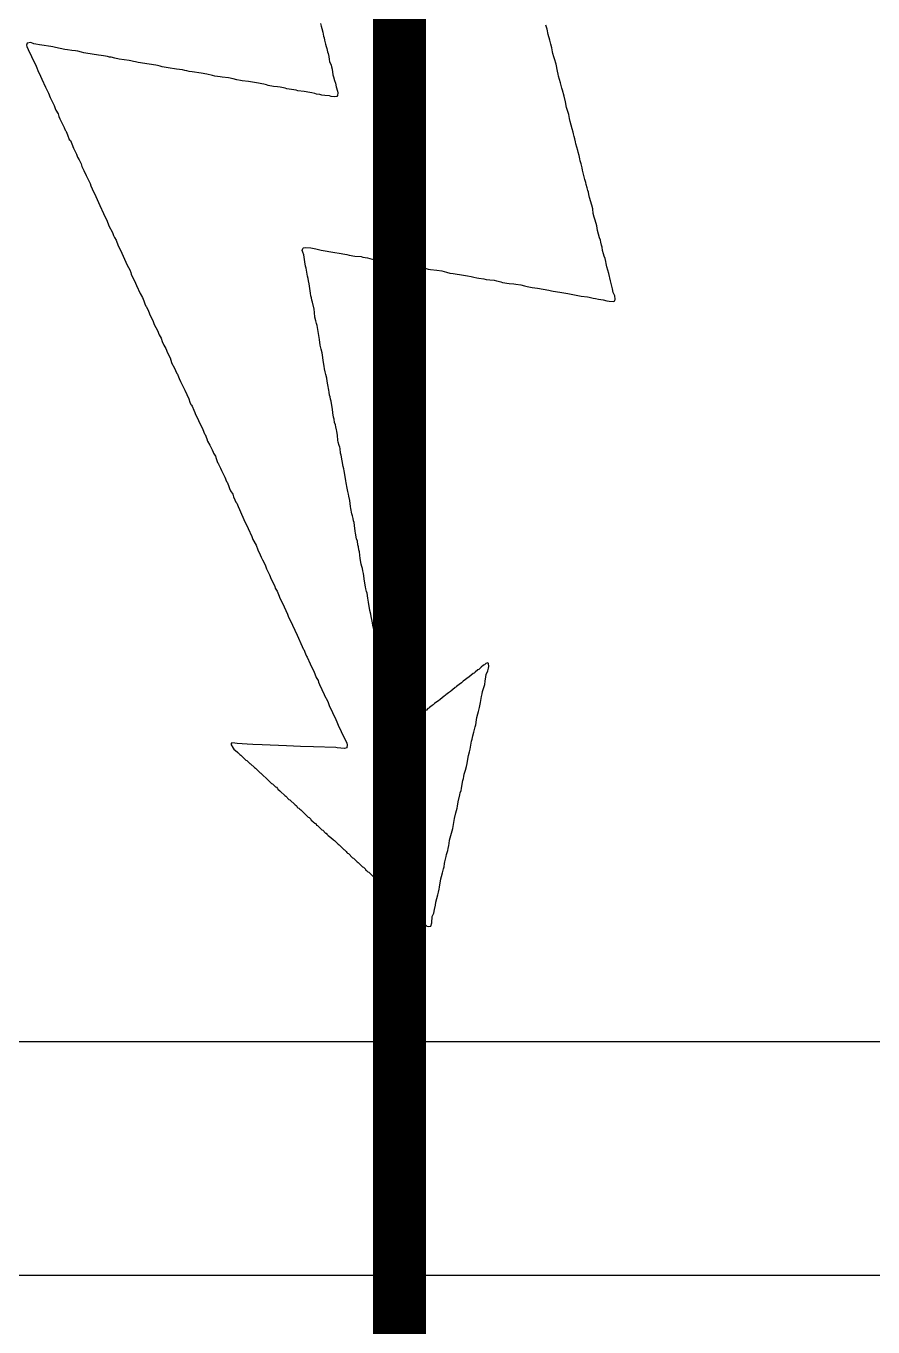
# Model space of a CAD drawing. Header units: inches. Extents: x -0.8 to 10.9, y -0.2 to 6.3.
# Drawn here: x 0.2925 to 0.3727, y 1.257 to 1.3802 of the extents above; entities that cross this region are included whole.
import ezdxf

# ---------------------------------------------------------------- set-up
doc = ezdxf.new("R2010")
doc.units = ezdxf.units.IN
doc.header["$MEASUREMENT"] = 0
doc.layers.add('Bottom Overlay', color=54, linetype='Continuous')
doc.layers.add('Top Overlay', color=2, linetype='Continuous')

# ---------------------------------------------------------------- blocks, each defined once
blk = doc.blocks.new('XSD366_094_6')
at = {"layer": 'Top Overlay'}
blk.add_lwpolyline([(0.82677, -0.49213, 0.005, 0.005, 0), (0.33465, -0.49213, 0.005, 0.005, 0)], format="xyseb", dxfattribs=at)

msp = doc.modelspace()

# ---------------------------------------------------------------- linework, layer by layer
at = {"layer": 'Bottom Overlay'}
for p, q in [((0.32037, 1.38046), (0.32044, 1.38021)), ((0.32044, 1.38021), (0.32052, 1.37999)), ((0.34184, 1.37993), (0.34173, 1.3803)), ((0.32052, 1.37999), (0.32061, 1.37964)), ((0.32061, 1.37964), (0.32068, 1.37926)), ((0.32068, 1.37926), (0.32072, 1.37909)), ((0.32072, 1.37909), (0.32077, 1.37886)), ((0.32077, 1.37886), (0.32086, 1.37851)), ((0.34195, 1.37942), (0.34184, 1.37993)), ((0.34208, 1.37889), (0.34195, 1.37942)), ((0.34219, 1.37851), (0.34208, 1.37889)), ((0.29261, 1.3786), (0.29254, 1.3784)), ((0.29254, 1.3784), (0.29259, 1.37827)), ((0.29259, 1.37827), (0.2927, 1.37798)), ((0.29296, 1.37864), (0.29261, 1.3786)), ((0.2927, 1.37798), (0.29303, 1.37734)), ((0.29325, 1.37853), (0.29296, 1.37864)), ((0.29343, 1.37849), (0.29325, 1.37853)), ((0.29378, 1.37844), (0.29343, 1.37849)), ((0.29401, 1.3784), (0.29378, 1.37844)), ((0.29487, 1.37829), (0.29401, 1.3784)), ((0.29505, 1.37824), (0.29487, 1.37829)), ((0.29529, 1.37818), (0.29505, 1.37824)), ((0.29617, 1.378), (0.29529, 1.37818)), ((0.29644, 1.37796), (0.29617, 1.378)), ((0.29684, 1.37791), (0.29644, 1.37796)), ((0.29719, 1.37787), (0.29684, 1.37791)), ((0.29741, 1.37782), (0.29719, 1.37787)), ((0.29777, 1.37774), (0.29741, 1.37782)), ((0.29799, 1.37769), (0.29777, 1.37774)), ((0.29817, 1.37765), (0.29799, 1.37769)), ((0.29936, 1.37747), (0.29817, 1.37765)), ((0.32086, 1.37851), (0.32092, 1.37827)), ((0.32092, 1.37827), (0.32097, 1.37809)), ((0.32097, 1.37809), (0.32105, 1.37778)), ((0.32105, 1.37778), (0.3211, 1.3776)), ((0.3211, 1.3776), (0.32117, 1.37732)), ((0.34228, 1.37816), (0.34219, 1.37851)), ((0.34235, 1.37778), (0.34228, 1.37816)), ((0.34239, 1.3776), (0.34235, 1.37778)), ((0.34248, 1.37729), (0.34239, 1.3776)), ((0.29303, 1.37734), (0.29308, 1.37716)), ((0.29308, 1.37716), (0.29339, 1.37658)), ((0.29339, 1.37658), (0.29352, 1.37627)), ((0.29963, 1.37743), (0.29936, 1.37747)), ((0.29985, 1.37738), (0.29963, 1.37743)), ((0.30023, 1.37732), (0.29985, 1.37738)), ((0.3004, 1.37727), (0.30023, 1.37732)), ((0.30045, 1.37727), (0.3004, 1.37727)), ((0.30056, 1.37725), (0.30045, 1.37727)), ((0.30091, 1.37716), (0.30056, 1.37725)), ((0.30133, 1.37709), (0.30091, 1.37716)), ((0.30226, 1.37696), (0.30133, 1.37709)), ((0.30244, 1.37692), (0.30226, 1.37696)), ((0.30268, 1.37685), (0.30244, 1.37692)), ((0.30286, 1.37681), (0.30268, 1.37685)), ((0.30313, 1.37676), (0.30286, 1.37681)), ((0.30417, 1.37661), (0.30313, 1.37676)), ((0.30479, 1.37652), (0.30417, 1.37661)), ((0.30496, 1.37647), (0.30479, 1.37652)), ((0.30521, 1.37641), (0.30496, 1.37647)), ((0.30538, 1.37636), (0.30521, 1.37641)), ((0.30596, 1.37627), (0.30538, 1.37636)), ((0.32117, 1.37732), (0.32121, 1.37705)), ((0.32121, 1.37705), (0.32125, 1.37687)), ((0.32125, 1.37687), (0.32139, 1.37652)), ((0.32139, 1.37652), (0.32143, 1.37634)), ((0.34253, 1.37712), (0.34248, 1.37729)), ((0.34268, 1.37661), (0.34253, 1.37712)), ((0.34281, 1.37594), (0.34268, 1.37661)), ((0.29352, 1.37627), (0.29363, 1.37599)), ((0.29363, 1.37599), (0.29387, 1.37548)), ((0.29387, 1.37548), (0.29401, 1.37517)), ((0.29401, 1.37517), (0.29436, 1.37442)), ((0.30676, 1.37614), (0.30596, 1.37627)), ((0.30731, 1.37608), (0.30676, 1.37614)), ((0.30755, 1.37601), (0.30731, 1.37608)), ((0.30773, 1.37596), (0.30755, 1.37601)), ((0.30795, 1.37592), (0.30773, 1.37596)), ((0.30822, 1.37588), (0.30795, 1.37592)), ((0.3091, 1.37574), (0.30822, 1.37588)), ((0.30963, 1.37565), (0.3091, 1.37574)), ((0.31016, 1.37552), (0.30963, 1.37565)), ((0.31039, 1.37548), (0.31016, 1.37552)), ((0.31089, 1.37541), (0.31039, 1.37548)), ((0.31107, 1.37537), (0.31089, 1.37541)), ((0.31167, 1.3753), (0.31107, 1.37537)), ((0.31211, 1.37521), (0.31167, 1.3753)), ((0.31247, 1.37512), (0.31211, 1.37521)), ((0.32143, 1.37634), (0.32148, 1.37612)), ((0.32148, 1.37612), (0.32156, 1.37559)), ((0.32156, 1.37559), (0.32161, 1.37541)), ((0.32161, 1.37541), (0.32172, 1.37504)), ((0.34288, 1.37565), (0.34281, 1.37594)), ((0.34292, 1.37548), (0.34288, 1.37565)), ((0.34312, 1.37484), (0.34292, 1.37548)), ((0.29436, 1.37442), (0.29463, 1.37384)), ((0.3128, 1.37506), (0.31247, 1.37512)), ((0.31298, 1.37501), (0.3128, 1.37506)), ((0.31357, 1.37495), (0.31298, 1.37501)), ((0.31452, 1.37479), (0.31357, 1.37495)), ((0.31483, 1.37475), (0.31452, 1.37479)), ((0.31501, 1.3747), (0.31483, 1.37475)), ((0.31526, 1.37464), (0.31501, 1.3747)), ((0.31543, 1.37459), (0.31526, 1.37464)), ((0.31592, 1.3745), (0.31543, 1.37459)), ((0.31632, 1.37446), (0.31592, 1.3745)), ((0.31658, 1.37442), (0.31632, 1.37446)), ((0.31703, 1.37433), (0.31658, 1.37442)), ((0.3172, 1.37428), (0.31703, 1.37433)), ((0.31765, 1.37419), (0.3172, 1.37428)), ((0.31807, 1.37413), (0.31765, 1.37419)), ((0.31824, 1.37408), (0.31807, 1.37413)), ((0.31884, 1.37402), (0.31824, 1.37408)), ((0.31937, 1.37393), (0.31884, 1.37402)), ((0.31955, 1.37388), (0.31937, 1.37393)), ((0.32172, 1.37504), (0.32179, 1.37479)), ((0.32179, 1.37479), (0.32187, 1.37444)), ((0.32187, 1.37444), (0.32198, 1.37406)), ((0.32198, 1.37406), (0.32203, 1.37388)), ((0.34323, 1.37433), (0.34312, 1.37484)), ((0.34328, 1.37415), (0.34323, 1.37433)), ((0.34346, 1.37357), (0.34328, 1.37415)), ((0.29463, 1.37384), (0.2948, 1.37344)), ((0.2948, 1.37344), (0.29516, 1.37269)), ((0.29516, 1.37269), (0.29527, 1.3724)), ((0.31984, 1.37382), (0.31955, 1.37388)), ((0.32001, 1.37377), (0.31984, 1.37382)), ((0.32032, 1.37373), (0.32001, 1.37377)), ((0.3205, 1.37368), (0.32032, 1.37373)), ((0.32081, 1.37364), (0.3205, 1.37368)), ((0.32125, 1.3736), (0.32081, 1.37364)), ((0.32139, 1.37355), (0.32125, 1.3736)), ((0.32174, 1.37351), (0.32139, 1.37355)), ((0.32192, 1.37355), (0.32174, 1.37351)), ((0.32198, 1.37362), (0.32192, 1.37355)), ((0.32203, 1.37388), (0.32198, 1.37362)), ((0.34359, 1.37304), (0.34346, 1.37357)), ((0.34368, 1.37251), (0.34359, 1.37304)), ((0.29527, 1.3724), (0.29533, 1.37225)), ((0.29533, 1.37225), (0.29555, 1.37189)), ((0.29555, 1.37189), (0.29562, 1.37165)), ((0.29562, 1.37165), (0.29571, 1.37143)), ((0.34377, 1.3722), (0.34368, 1.37251)), ((0.34388, 1.37183), (0.34377, 1.3722)), ((0.34397, 1.37147), (0.34388, 1.37183)), ((0.34403, 1.37118), (0.34397, 1.37147)), ((0.29571, 1.37143), (0.296, 1.37087)), ((0.296, 1.37087), (0.29611, 1.37059)), ((0.29611, 1.37059), (0.2962, 1.37036)), ((0.2962, 1.37036), (0.29626, 1.3703)), ((0.29626, 1.3703), (0.29631, 1.37021)), ((0.29631, 1.37021), (0.29644, 1.3699)), ((0.34421, 1.37048), (0.34403, 1.37118)), ((0.3443, 1.37017), (0.34421, 1.37048)), ((0.29644, 1.3699), (0.2966, 1.36948)), ((0.2966, 1.36948), (0.29671, 1.36937)), ((0.29671, 1.36937), (0.29684, 1.36906)), ((0.29684, 1.36906), (0.29699, 1.36864)), ((0.34434, 1.36999), (0.3443, 1.37017)), ((0.34441, 1.36974), (0.34434, 1.36999)), ((0.34445, 1.36952), (0.34441, 1.36974)), ((0.34452, 1.36924), (0.34445, 1.36952)), ((0.34456, 1.36906), (0.34452, 1.36924)), ((0.34474, 1.36844), (0.34456, 1.36906)), ((0.29699, 1.36864), (0.29728, 1.36808)), ((0.29728, 1.36808), (0.29739, 1.3678)), ((0.29739, 1.3678), (0.29755, 1.36755)), ((0.34478, 1.36826), (0.34474, 1.36844)), ((0.34487, 1.36795), (0.34478, 1.36826)), ((0.34492, 1.36764), (0.34487, 1.36795)), ((0.29755, 1.36755), (0.29772, 1.36715)), ((0.29772, 1.36715), (0.29779, 1.36691)), ((0.29779, 1.36691), (0.29799, 1.36654)), ((0.29799, 1.36654), (0.29821, 1.36605)), ((0.34496, 1.36746), (0.34492, 1.36764)), ((0.34505, 1.36715), (0.34496, 1.36746)), ((0.34516, 1.36678), (0.34505, 1.36715)), ((0.3452, 1.36656), (0.34516, 1.36678)), ((0.34532, 1.36605), (0.3452, 1.36656)), ((0.29821, 1.36605), (0.29857, 1.3653)), ((0.29857, 1.3653), (0.29865, 1.36507)), ((0.3454, 1.36569), (0.34532, 1.36605)), ((0.34549, 1.36538), (0.3454, 1.36569)), ((0.34554, 1.36521), (0.34549, 1.36538)), ((0.29865, 1.36507), (0.29876, 1.36479)), ((0.29876, 1.36479), (0.2991, 1.36406)), ((0.2991, 1.36406), (0.29949, 1.36321)), ((0.34563, 1.3649), (0.34554, 1.36521)), ((0.34569, 1.36465), (0.34563, 1.3649)), ((0.34574, 1.36448), (0.34569, 1.36465)), ((0.34578, 1.36426), (0.34574, 1.36448)), ((0.34585, 1.36397), (0.34578, 1.36426)), ((0.29949, 1.36321), (0.29985, 1.36246)), ((0.34607, 1.36326), (0.34585, 1.36397)), ((0.34616, 1.3629), (0.34607, 1.36326)), ((0.3462, 1.36246), (0.34616, 1.3629)), ((0.29985, 1.36246), (0.29996, 1.36217)), ((0.29996, 1.36217), (0.30016, 1.36184)), ((0.30016, 1.36184), (0.30036, 1.36129)), ((0.34629, 1.36211), (0.3462, 1.36246)), ((0.3464, 1.36182), (0.34629, 1.36211)), ((0.34653, 1.36129), (0.3464, 1.36182)), ((0.30036, 1.36129), (0.30069, 1.36065)), ((0.30069, 1.36065), (0.3008, 1.36036)), ((0.3008, 1.36036), (0.30087, 1.3602)), ((0.34662, 1.36085), (0.34653, 1.36129)), ((0.3468, 1.36014), (0.34662, 1.36085)), ((0.30087, 1.3602), (0.30104, 1.35994)), ((0.30104, 1.35994), (0.30124, 1.35939)), ((0.30124, 1.35939), (0.30149, 1.35892)), ((0.31866, 1.35896), (0.31871, 1.35914)), ((0.31871, 1.35914), (0.31877, 1.35921)), ((0.31877, 1.35921), (0.31895, 1.35925)), ((0.31895, 1.35925), (0.31948, 1.35921)), ((0.31948, 1.35921), (0.31962, 1.35916)), ((0.31962, 1.35916), (0.31993, 1.35912)), ((0.31993, 1.35912), (0.32021, 1.35905)), ((0.34689, 1.35992), (0.3468, 1.36014)), ((0.34693, 1.35974), (0.34689, 1.35992)), ((0.347, 1.35945), (0.34693, 1.35974)), ((0.34704, 1.35927), (0.347, 1.35945)), ((0.34709, 1.35896), (0.34704, 1.35927)), ((0.30149, 1.35892), (0.30158, 1.3587)), ((0.30158, 1.3587), (0.30169, 1.35841)), ((0.30169, 1.35841), (0.30197, 1.35786)), ((0.31871, 1.35879), (0.31866, 1.35896)), ((0.31882, 1.35854), (0.31871, 1.35879)), ((0.31886, 1.3581), (0.31882, 1.35854)), ((0.31891, 1.35788), (0.31886, 1.3581)), ((0.31897, 1.35746), (0.31891, 1.35788)), ((0.32021, 1.35905), (0.32046, 1.35899)), ((0.32046, 1.35899), (0.32063, 1.35894)), ((0.32063, 1.35894), (0.32156, 1.35881)), ((0.32156, 1.35881), (0.32174, 1.35877)), ((0.32174, 1.35877), (0.32216, 1.3587)), ((0.32216, 1.3587), (0.32269, 1.35861)), ((0.32269, 1.35861), (0.32287, 1.35857)), ((0.32287, 1.35857), (0.32309, 1.35852)), ((0.32309, 1.35852), (0.32362, 1.35843)), ((0.32362, 1.35843), (0.32422, 1.35837)), ((0.32422, 1.35837), (0.3244, 1.35832)), ((0.3244, 1.35832), (0.32482, 1.35826)), ((0.32482, 1.35826), (0.32504, 1.35821)), ((0.32504, 1.35821), (0.32557, 1.35808)), ((0.32557, 1.35808), (0.32584, 1.35804)), ((0.32584, 1.35804), (0.32699, 1.35786)), ((0.34717, 1.35865), (0.34709, 1.35896)), ((0.34724, 1.35841), (0.34717, 1.35865)), ((0.34733, 1.35819), (0.34724, 1.35841)), ((0.3474, 1.3579), (0.34733, 1.35819)), ((0.34744, 1.35773), (0.3474, 1.3579)), ((0.30197, 1.35786), (0.30208, 1.35757)), ((0.30208, 1.35757), (0.30233, 1.35711)), ((0.30233, 1.35711), (0.30242, 1.35688)), ((0.30242, 1.35688), (0.30246, 1.35671)), ((0.30246, 1.35671), (0.30286, 1.35587)), ((0.31902, 1.35728), (0.31897, 1.35746)), ((0.31915, 1.35653), (0.31902, 1.35728)), ((0.32699, 1.35786), (0.32716, 1.35781)), ((0.32716, 1.35781), (0.32805, 1.35764)), ((0.32805, 1.35764), (0.32832, 1.35759)), ((0.32832, 1.35759), (0.32978, 1.35737)), ((0.32978, 1.35737), (0.33, 1.35733)), ((0.33, 1.35733), (0.33017, 1.35728)), ((0.33017, 1.35728), (0.3304, 1.35724)), ((0.3304, 1.35724), (0.33057, 1.35719)), ((0.33057, 1.35719), (0.33079, 1.35715)), ((0.33079, 1.35715), (0.33139, 1.35708)), ((0.33139, 1.35708), (0.33186, 1.35702)), ((0.33186, 1.35702), (0.33208, 1.35697)), ((0.33208, 1.35697), (0.33232, 1.35691)), ((0.33232, 1.35691), (0.33263, 1.35682)), ((0.33263, 1.35682), (0.33294, 1.35677)), ((0.33294, 1.35677), (0.33312, 1.35673)), ((0.33312, 1.35673), (0.33372, 1.35666)), ((0.33372, 1.35666), (0.33429, 1.35657)), ((0.34748, 1.35742), (0.34744, 1.35773)), ((0.34768, 1.35677), (0.34748, 1.35742)), ((0.34784, 1.35609), (0.34768, 1.35677)), ((0.30286, 1.35587), (0.30295, 1.35564)), ((0.30295, 1.35564), (0.3033, 1.35489)), ((0.31922, 1.35629), (0.31915, 1.35653)), ((0.31926, 1.35607), (0.31922, 1.35629)), ((0.31931, 1.3558), (0.31926, 1.35607)), ((0.31944, 1.35491), (0.31931, 1.3558)), ((0.33429, 1.35657), (0.33465, 1.35649)), ((0.33465, 1.35649), (0.33489, 1.35642)), ((0.33489, 1.35642), (0.3352, 1.35638)), ((0.3352, 1.35638), (0.33538, 1.35633)), ((0.33538, 1.35633), (0.33584, 1.35626)), ((0.33584, 1.35626), (0.33606, 1.35622)), ((0.33606, 1.35622), (0.33642, 1.35618)), ((0.33642, 1.35618), (0.33682, 1.35613)), ((0.33682, 1.35613), (0.33704, 1.35609)), ((0.33704, 1.35609), (0.33721, 1.35604)), ((0.33721, 1.35604), (0.33746, 1.35598)), ((0.33746, 1.35598), (0.33763, 1.35593)), ((0.33763, 1.35593), (0.33825, 1.35584)), ((0.33825, 1.35584), (0.3387, 1.3558)), ((0.3387, 1.3558), (0.33887, 1.35576)), ((0.33887, 1.35576), (0.33934, 1.35569)), ((0.33934, 1.35569), (0.33969, 1.3556)), ((0.33969, 1.3556), (0.33994, 1.35553)), ((0.33994, 1.35553), (0.34025, 1.35549)), ((0.34025, 1.35549), (0.34042, 1.35545)), ((0.34042, 1.35545), (0.34093, 1.35538)), ((0.34797, 1.35556), (0.34784, 1.35609)), ((0.34804, 1.35531), (0.34797, 1.35556)), ((0.3033, 1.35489), (0.30352, 1.35449)), ((0.30352, 1.35449), (0.30366, 1.35418)), ((0.30366, 1.35418), (0.30377, 1.3539)), ((0.31948, 1.35465), (0.31944, 1.35491)), ((0.31953, 1.35447), (0.31948, 1.35465)), ((0.31957, 1.35425), (0.31953, 1.35447)), ((0.31962, 1.35407), (0.31957, 1.35425)), ((0.34093, 1.35538), (0.34199, 1.3552)), ((0.34199, 1.3552), (0.34224, 1.35514)), ((0.34224, 1.35514), (0.34242, 1.35509)), ((0.34242, 1.35509), (0.34304, 1.355)), ((0.34304, 1.355), (0.34379, 1.35487)), ((0.34379, 1.35487), (0.3441, 1.35483)), ((0.3441, 1.35483), (0.34427, 1.35478)), ((0.34427, 1.35478), (0.34505, 1.35463)), ((0.34505, 1.35463), (0.34565, 1.35456)), ((0.34565, 1.35456), (0.34582, 1.35452)), ((0.34582, 1.35452), (0.3462, 1.35445)), ((0.3462, 1.35445), (0.34642, 1.3544)), ((0.34642, 1.3544), (0.34669, 1.35436)), ((0.34669, 1.35436), (0.34713, 1.35427)), ((0.34713, 1.35427), (0.34748, 1.35418)), ((0.34748, 1.35418), (0.34771, 1.35414)), ((0.3481, 1.35498), (0.34804, 1.35531)), ((0.34824, 1.35467), (0.3481, 1.35498)), ((0.34813, 1.35412), (0.34824, 1.35418)), ((0.34828, 1.35436), (0.34824, 1.35467)), ((0.34824, 1.35418), (0.34828, 1.35436)), ((0.30377, 1.3539), (0.30386, 1.35367)), ((0.30386, 1.35367), (0.30392, 1.35361)), ((0.30392, 1.35361), (0.3041, 1.35321)), ((0.3041, 1.35321), (0.30425, 1.35279)), ((0.31977, 1.35339), (0.31962, 1.35407)), ((0.31982, 1.35308), (0.31977, 1.35339)), ((0.31986, 1.35263), (0.31982, 1.35308)), ((0.34771, 1.35414), (0.34813, 1.35412)), ((0.30425, 1.35279), (0.30445, 1.35246)), ((0.30445, 1.35246), (0.30454, 1.35224)), ((0.30454, 1.35224), (0.30465, 1.35195)), ((0.30465, 1.35195), (0.30494, 1.35139)), ((0.31995, 1.35228), (0.31986, 1.35263)), ((0.32001, 1.35204), (0.31995, 1.35228)), ((0.32006, 1.35186), (0.32001, 1.35204)), ((0.32028, 1.35053), (0.32006, 1.35186)), ((0.30494, 1.35139), (0.3051, 1.35097)), ((0.3051, 1.35097), (0.30529, 1.35064)), ((0.30529, 1.35064), (0.30541, 1.35035)), ((0.32035, 1.34998), (0.32028, 1.35053)), ((0.30541, 1.35035), (0.30554, 1.35)), ((0.30554, 1.35), (0.30574, 1.34967)), ((0.30574, 1.34967), (0.30589, 1.34925)), ((0.32044, 1.34962), (0.32035, 1.34998)), ((0.32055, 1.34925), (0.32044, 1.34962)), ((0.30589, 1.34925), (0.30614, 1.34878)), ((0.30614, 1.34878), (0.30629, 1.34836)), ((0.30629, 1.34836), (0.30638, 1.34814)), ((0.30638, 1.34814), (0.30645, 1.34807)), ((0.30645, 1.34807), (0.30667, 1.34759)), ((0.32068, 1.34836), (0.32055, 1.34925)), ((0.32072, 1.34801), (0.32068, 1.34836)), ((0.30667, 1.34759), (0.30678, 1.3473)), ((0.30678, 1.3473), (0.30684, 1.34723)), ((0.30684, 1.34723), (0.30689, 1.34714)), ((0.30689, 1.34714), (0.30702, 1.34683)), ((0.30702, 1.34683), (0.30713, 1.34655)), ((0.32077, 1.34774), (0.32072, 1.34801)), ((0.32083, 1.34745), (0.32077, 1.34774)), ((0.3209, 1.34721), (0.32083, 1.34745)), ((0.32099, 1.34686), (0.3209, 1.34721)), ((0.32103, 1.34659), (0.32099, 1.34686)), ((0.30713, 1.34655), (0.30742, 1.34599)), ((0.30742, 1.34599), (0.30753, 1.34571)), ((0.30753, 1.34571), (0.30791, 1.34489)), ((0.32108, 1.34624), (0.32103, 1.34659)), ((0.32117, 1.34571), (0.32108, 1.34624)), ((0.32121, 1.34553), (0.32117, 1.34571)), ((0.30791, 1.34489), (0.30802, 1.3446)), ((0.30802, 1.3446), (0.30811, 1.34438)), ((0.30811, 1.34438), (0.30817, 1.34431)), ((0.32125, 1.34526), (0.32121, 1.34553)), ((0.3213, 1.34509), (0.32125, 1.34526)), ((0.32134, 1.34486), (0.3213, 1.34509)), ((0.32139, 1.34469), (0.32134, 1.34486)), ((0.32143, 1.34447), (0.32139, 1.34469)), ((0.32152, 1.34393), (0.32143, 1.34447)), ((0.30817, 1.34431), (0.30822, 1.34422)), ((0.30822, 1.34422), (0.30839, 1.34382)), ((0.30839, 1.34382), (0.30848, 1.3436)), ((0.30848, 1.3436), (0.30853, 1.34351)), ((0.30853, 1.34351), (0.30884, 1.34285)), ((0.32156, 1.34358), (0.32152, 1.34393)), ((0.32163, 1.34316), (0.32156, 1.34358)), ((0.32167, 1.34298), (0.32163, 1.34316)), ((0.30884, 1.34285), (0.30923, 1.34201)), ((0.30923, 1.34201), (0.30939, 1.34159)), ((0.32172, 1.34267), (0.32167, 1.34298)), ((0.32179, 1.34243), (0.32172, 1.34267)), ((0.32183, 1.34225), (0.32179, 1.34243)), ((0.3219, 1.34196), (0.32183, 1.34225)), ((0.32194, 1.34183), (0.3219, 1.34196)), ((0.30939, 1.34159), (0.30946, 1.34152)), ((0.30946, 1.34152), (0.30963, 1.34112)), ((0.30963, 1.34112), (0.3097, 1.34088)), ((0.3097, 1.34088), (0.30992, 1.34053)), ((0.32198, 1.34143), (0.32194, 1.34183)), ((0.32203, 1.34099), (0.32198, 1.34143)), ((0.32207, 1.34081), (0.32203, 1.34099)), ((0.32216, 1.3405), (0.32207, 1.34081)), ((0.30992, 1.34053), (0.31012, 1.34006)), ((0.31012, 1.34006), (0.31021, 1.33984)), ((0.31021, 1.33984), (0.31025, 1.33975)), ((0.31025, 1.33975), (0.31043, 1.33949)), ((0.31043, 1.33949), (0.3105, 1.33924)), ((0.32221, 1.34033), (0.32216, 1.3405)), ((0.32225, 1.34019), (0.32221, 1.34033)), ((0.32229, 1.33975), (0.32225, 1.34019)), ((0.32234, 1.33957), (0.32229, 1.33975)), ((0.32252, 1.33851), (0.32234, 1.33957)), ((0.3105, 1.33924), (0.31063, 1.33889)), ((0.31063, 1.33889), (0.3107, 1.33882)), ((0.3107, 1.33882), (0.31074, 1.33873)), ((0.31074, 1.33873), (0.31092, 1.33833)), ((0.31092, 1.33833), (0.31101, 1.33811)), ((0.32258, 1.33827), (0.32252, 1.33851)), ((0.32263, 1.33809), (0.32258, 1.33827)), ((0.31101, 1.33811), (0.31118, 1.3378)), ((0.31118, 1.3378), (0.31132, 1.33749)), ((0.31132, 1.33749), (0.31147, 1.33707)), ((0.31147, 1.33707), (0.31154, 1.33701)), ((0.31154, 1.33701), (0.31167, 1.3367)), ((0.32271, 1.33756), (0.32263, 1.33809)), ((0.32278, 1.33714), (0.32271, 1.33756)), ((0.32283, 1.33696), (0.32278, 1.33714)), ((0.32291, 1.33643), (0.32283, 1.33696)), ((0.31167, 1.3367), (0.31178, 1.33641)), ((0.31178, 1.33641), (0.31187, 1.33619)), ((0.31187, 1.33619), (0.31207, 1.33586)), ((0.31207, 1.33586), (0.31216, 1.33563)), ((0.32296, 1.33612), (0.32291, 1.33643)), ((0.32302, 1.33588), (0.32296, 1.33612)), ((0.32307, 1.3357), (0.32302, 1.33588)), ((0.32316, 1.33526), (0.32307, 1.3357)), ((0.31216, 1.33563), (0.31227, 1.33535)), ((0.31227, 1.33535), (0.31236, 1.33512)), ((0.31236, 1.33512), (0.31247, 1.33501)), ((0.31247, 1.33501), (0.3126, 1.3347)), ((0.3126, 1.3347), (0.31271, 1.33442)), ((0.32322, 1.3347), (0.32316, 1.33526)), ((0.32327, 1.33453), (0.32322, 1.3347)), ((0.32336, 1.334), (0.32327, 1.33453)), ((0.31271, 1.33442), (0.3128, 1.3342)), ((0.3128, 1.3342), (0.31313, 1.33346)), ((0.31313, 1.33346), (0.31353, 1.33262)), ((0.3234, 1.33382), (0.32336, 1.334)), ((0.32347, 1.33358), (0.3234, 1.33382)), ((0.32351, 1.33335), (0.32347, 1.33358)), ((0.32356, 1.33318), (0.32351, 1.33335)), ((0.31353, 1.33262), (0.31388, 1.33187)), ((0.3236, 1.33291), (0.32356, 1.33318)), ((0.32367, 1.33236), (0.3236, 1.33291)), ((0.32371, 1.33218), (0.32367, 1.33236)), ((0.3238, 1.33165), (0.32371, 1.33218)), ((0.31388, 1.33187), (0.31399, 1.33158)), ((0.31399, 1.33158), (0.31428, 1.33103)), ((0.31428, 1.33103), (0.31444, 1.33061)), ((0.32389, 1.33143), (0.3238, 1.33165)), ((0.32393, 1.33107), (0.32389, 1.33143)), ((0.32398, 1.3309), (0.32393, 1.33107)), ((0.32402, 1.33059), (0.32398, 1.3309)), ((0.31444, 1.33061), (0.31468, 1.33014)), ((0.31468, 1.33014), (0.31477, 1.32992)), ((0.31477, 1.32992), (0.31488, 1.32964)), ((0.31488, 1.32964), (0.31508, 1.3293)), ((0.32407, 1.33041), (0.32402, 1.33059)), ((0.32415, 1.32979), (0.32407, 1.33041)), ((0.32424, 1.32926), (0.32415, 1.32979)), ((0.31508, 1.3293), (0.31517, 1.32908)), ((0.31517, 1.32908), (0.31528, 1.32879)), ((0.31528, 1.32879), (0.31557, 1.32824)), ((0.32431, 1.32902), (0.32424, 1.32926)), ((0.32435, 1.32884), (0.32431, 1.32902)), ((0.3244, 1.32862), (0.32435, 1.32884)), ((0.32444, 1.32835), (0.3244, 1.32862)), ((0.32455, 1.32762), (0.32444, 1.32835)), ((0.31557, 1.32824), (0.31572, 1.32782)), ((0.31572, 1.32782), (0.31596, 1.32736)), ((0.31596, 1.32736), (0.31605, 1.32713)), ((0.31605, 1.32713), (0.3161, 1.32696)), ((0.32464, 1.32709), (0.32455, 1.32762)), ((0.32469, 1.32691), (0.32464, 1.32709)), ((0.3161, 1.32696), (0.31627, 1.32669)), ((0.31627, 1.32669), (0.31641, 1.32638)), ((0.31641, 1.32638), (0.31656, 1.32596)), ((0.31656, 1.32596), (0.31676, 1.32563)), ((0.32475, 1.32667), (0.32469, 1.32691)), ((0.3248, 1.32649), (0.32475, 1.32667)), ((0.32488, 1.32601), (0.3248, 1.32649)), ((0.32493, 1.32565), (0.32488, 1.32601)), ((0.31676, 1.32563), (0.31694, 1.32519)), ((0.31694, 1.32519), (0.31725, 1.32452)), ((0.32506, 1.32485), (0.32493, 1.32565)), ((0.32515, 1.3245), (0.32506, 1.32485)), ((0.31725, 1.32452), (0.31736, 1.32423)), ((0.31736, 1.32423), (0.31765, 1.32368)), ((0.31765, 1.32368), (0.31773, 1.32346)), ((0.31773, 1.32346), (0.31818, 1.32253)), ((0.32519, 1.32428), (0.32515, 1.3245)), ((0.32524, 1.32401), (0.32519, 1.32428)), ((0.32528, 1.32384), (0.32524, 1.32401)), ((0.32537, 1.3233), (0.32528, 1.32384)), ((0.31818, 1.32253), (0.31829, 1.32224)), ((0.31829, 1.32224), (0.31853, 1.32173)), ((0.32542, 1.32308), (0.32537, 1.3233)), ((0.32555, 1.32229), (0.32542, 1.32308)), ((0.32559, 1.32211), (0.32555, 1.32229)), ((0.31853, 1.32173), (0.31864, 1.32145)), ((0.31864, 1.32145), (0.31873, 1.32122)), ((0.31873, 1.32122), (0.3188, 1.32116)), ((0.3188, 1.32116), (0.31897, 1.32076)), ((0.32568, 1.32167), (0.32559, 1.32211)), ((0.32573, 1.32149), (0.32568, 1.32167)), ((0.32577, 1.32122), (0.32573, 1.32149)), ((0.32584, 1.32067), (0.32577, 1.32122)), ((0.31897, 1.32076), (0.31906, 1.32054)), ((0.31906, 1.32054), (0.31911, 1.32045)), ((0.31911, 1.32045), (0.31942, 1.31979)), ((0.31942, 1.31979), (0.31977, 1.31903)), ((0.32592, 1.32032), (0.32584, 1.32067)), ((0.32599, 1.32007), (0.32592, 1.32032)), ((0.32612, 1.31923), (0.32599, 1.32007)), ((0.33591, 1.31972), (0.33582, 1.31967)), ((0.33604, 1.31985), (0.33591, 1.31972)), ((0.33622, 1.3199), (0.33604, 1.31985)), ((0.33628, 1.31983), (0.33622, 1.3199)), ((0.33633, 1.31956), (0.33628, 1.31983)), ((0.31977, 1.31903), (0.31995, 1.31859)), ((0.31995, 1.31859), (0.31999, 1.3185)), ((0.31999, 1.3185), (0.32017, 1.31824)), ((0.32626, 1.31857), (0.32612, 1.31923)), ((0.3263, 1.3183), (0.32626, 1.31857)), ((0.33445, 1.31857), (0.33389, 1.31815)), ((0.33485, 1.31888), (0.33445, 1.31857)), ((0.33493, 1.31892), (0.33485, 1.31888)), ((0.33504, 1.31903), (0.33493, 1.31892)), ((0.33529, 1.31923), (0.33504, 1.31903)), ((0.33538, 1.31928), (0.33529, 1.31923)), ((0.33558, 1.31948), (0.33538, 1.31928)), ((0.33582, 1.31967), (0.33558, 1.31948)), ((0.33597, 1.31815), (0.33604, 1.31857)), ((0.33604, 1.31857), (0.33608, 1.31879)), ((0.33608, 1.31879), (0.33622, 1.31914)), ((0.33622, 1.31914), (0.33628, 1.31939)), ((0.33628, 1.31939), (0.33633, 1.31956)), ((0.32017, 1.31824), (0.32021, 1.31806)), ((0.32021, 1.31806), (0.3203, 1.31784)), ((0.3203, 1.31784), (0.32074, 1.31691)), ((0.32635, 1.31808), (0.3263, 1.3183)), ((0.32641, 1.31779), (0.32635, 1.31808)), ((0.3265, 1.31748), (0.32641, 1.31779)), ((0.32654, 1.31717), (0.3265, 1.31748)), ((0.33276, 1.31724), (0.33268, 1.3172)), ((0.33288, 1.31735), (0.33276, 1.31724)), ((0.33312, 1.31755), (0.33288, 1.31735)), ((0.33321, 1.31759), (0.33312, 1.31755)), ((0.33327, 1.31766), (0.33321, 1.31759)), ((0.33352, 1.31786), (0.33327, 1.31766)), ((0.33374, 1.31799), (0.33352, 1.31786)), ((0.33389, 1.31815), (0.33374, 1.31799)), ((0.33573, 1.3172), (0.33593, 1.31784)), ((0.33593, 1.31784), (0.33597, 1.31815)), ((0.32074, 1.31691), (0.32086, 1.31662)), ((0.32086, 1.31662), (0.32092, 1.31655)), ((0.32092, 1.31655), (0.3211, 1.31615)), ((0.3211, 1.31615), (0.32121, 1.31587)), ((0.32659, 1.317), (0.32654, 1.31717)), ((0.32666, 1.3164), (0.32659, 1.317)), ((0.32674, 1.31596), (0.32666, 1.3164)), ((0.33117, 1.31604), (0.33104, 1.31591)), ((0.33148, 1.31627), (0.33117, 1.31604)), ((0.33157, 1.31631), (0.33148, 1.31627)), ((0.3317, 1.31644), (0.33157, 1.31631)), ((0.3321, 1.31675), (0.3317, 1.31644)), ((0.33219, 1.3168), (0.3321, 1.31675)), ((0.33226, 1.31686), (0.33219, 1.3168)), ((0.3325, 1.31706), (0.33226, 1.31686)), ((0.33259, 1.31711), (0.3325, 1.31706)), ((0.33268, 1.3172), (0.33259, 1.31711)), ((0.33549, 1.31598), (0.33553, 1.31615)), ((0.33553, 1.31615), (0.33564, 1.31671)), ((0.33564, 1.31671), (0.33569, 1.31697)), ((0.33569, 1.31697), (0.33573, 1.3172)), ((0.32121, 1.31587), (0.32185, 1.31452)), ((0.32679, 1.31569), (0.32674, 1.31596)), ((0.32683, 1.31547), (0.32679, 1.31569)), ((0.32688, 1.31529), (0.32683, 1.31547)), ((0.32692, 1.31503), (0.32688, 1.31529)), ((0.32697, 1.3148), (0.32692, 1.31503)), ((0.32705, 1.31427), (0.32697, 1.3148)), ((0.32967, 1.31489), (0.3294, 1.31463)), ((0.32998, 1.31507), (0.32967, 1.31489)), ((0.33015, 1.31525), (0.32998, 1.31507)), ((0.33024, 1.31529), (0.33015, 1.31525)), ((0.33033, 1.31538), (0.33024, 1.31529)), ((0.33042, 1.31542), (0.33033, 1.31538)), ((0.33055, 1.31556), (0.33042, 1.31542)), ((0.33064, 1.3156), (0.33055, 1.31556)), ((0.33071, 1.31567), (0.33064, 1.3156)), ((0.33095, 1.31587), (0.33071, 1.31567)), ((0.33104, 1.31591), (0.33095, 1.31587)), ((0.3352, 1.31472), (0.33529, 1.31507)), ((0.33529, 1.31507), (0.33533, 1.31529)), ((0.33533, 1.31529), (0.33544, 1.31567)), ((0.33544, 1.31567), (0.33549, 1.31598)), ((0.32185, 1.31452), (0.32194, 1.3143)), ((0.32194, 1.3143), (0.32207, 1.31399)), ((0.32207, 1.31399), (0.32234, 1.31341)), ((0.32712, 1.31385), (0.32705, 1.31427)), ((0.32716, 1.31354), (0.32712, 1.31385)), ((0.32721, 1.31337), (0.32716, 1.31354)), ((0.32803, 1.31361), (0.32792, 1.3135)), ((0.32834, 1.31379), (0.32803, 1.31361)), ((0.32843, 1.31387), (0.32834, 1.31379)), ((0.32882, 1.31418), (0.32843, 1.31387)), ((0.32891, 1.31423), (0.32882, 1.31418)), ((0.32913, 1.31445), (0.32891, 1.31423)), ((0.32922, 1.31449), (0.32913, 1.31445)), ((0.32931, 1.31458), (0.32922, 1.31449)), ((0.3294, 1.31463), (0.32931, 1.31458)), ((0.33489, 1.31334), (0.33504, 1.31385)), ((0.33504, 1.31385), (0.33509, 1.31403)), ((0.33509, 1.31403), (0.33516, 1.31449)), ((0.33516, 1.31449), (0.3352, 1.31472)), ((0.312, 1.31233), (0.31189, 1.31221)), ((0.31229, 1.3123), (0.312, 1.31233)), ((0.31251, 1.31226), (0.31229, 1.3123)), ((0.32234, 1.31341), (0.32287, 1.3123)), ((0.32287, 1.3123), (0.32291, 1.31213)), ((0.32727, 1.3133), (0.32721, 1.31337)), ((0.32758, 1.31326), (0.32727, 1.3133)), ((0.32781, 1.31334), (0.32758, 1.31326)), ((0.32787, 1.31341), (0.32781, 1.31334)), ((0.32792, 1.3135), (0.32787, 1.31341)), ((0.33456, 1.31173), (0.33469, 1.31248)), ((0.33469, 1.31248), (0.33473, 1.31266)), ((0.33473, 1.31266), (0.3348, 1.31299)), ((0.3348, 1.31299), (0.33489, 1.31334)), ((0.31189, 1.31221), (0.31211, 1.31182)), ((0.31211, 1.31182), (0.31222, 1.31166)), ((0.31222, 1.31166), (0.31231, 1.31162)), ((0.31231, 1.31162), (0.31255, 1.31142)), ((0.31344, 1.31221), (0.31251, 1.31226)), ((0.31255, 1.31142), (0.31275, 1.31122)), ((0.31275, 1.31122), (0.31284, 1.31117)), ((0.31284, 1.31117), (0.31333, 1.31069)), ((0.31397, 1.31217), (0.31344, 1.31221)), ((0.31486, 1.31213), (0.31397, 1.31217)), ((0.31716, 1.31204), (0.31486, 1.31213)), ((0.31849, 1.31199), (0.31716, 1.31204)), ((0.31973, 1.31195), (0.31849, 1.31199)), ((0.32183, 1.31188), (0.31973, 1.31195)), ((0.32196, 1.31184), (0.32183, 1.31188)), ((0.32267, 1.31179), (0.32196, 1.31184)), ((0.32287, 1.31186), (0.32267, 1.31179)), ((0.32291, 1.31213), (0.32287, 1.31186)), ((0.33431, 1.3106), (0.3344, 1.31113)), ((0.3344, 1.31113), (0.33449, 1.31148)), ((0.33449, 1.31148), (0.33456, 1.31173)), ((0.31333, 1.31069), (0.31342, 1.31064)), ((0.31342, 1.31064), (0.31368, 1.31038)), ((0.31368, 1.31038), (0.31377, 1.31033)), ((0.31377, 1.31033), (0.31413, 1.30998)), ((0.31413, 1.30998), (0.31422, 1.30993)), ((0.31422, 1.30993), (0.31466, 1.30949)), ((0.33411, 1.30974), (0.3342, 1.31009)), ((0.3342, 1.31009), (0.33427, 1.31038)), ((0.33427, 1.31038), (0.33431, 1.3106)), ((0.31466, 1.30949), (0.31475, 1.30945)), ((0.31475, 1.30945), (0.31545, 1.30874)), ((0.31545, 1.30874), (0.31554, 1.3087)), ((0.31554, 1.3087), (0.31576, 1.30847)), ((0.33378, 1.30821), (0.33387, 1.30874)), ((0.33387, 1.30874), (0.33392, 1.30896)), ((0.33392, 1.30896), (0.33396, 1.30914)), ((0.33396, 1.30914), (0.334, 1.30936)), ((0.334, 1.30936), (0.33411, 1.30974)), ((0.31576, 1.30847), (0.31585, 1.30843)), ((0.31585, 1.30843), (0.31612, 1.30816)), ((0.31612, 1.30816), (0.31621, 1.30812)), ((0.31621, 1.30812), (0.31632, 1.30801)), ((0.31632, 1.30801), (0.31636, 1.30792)), ((0.31636, 1.30792), (0.31652, 1.30777)), ((0.31652, 1.30777), (0.31661, 1.30772)), ((0.31661, 1.30772), (0.317, 1.30732)), ((0.33343, 1.30675), (0.33356, 1.30741)), ((0.33356, 1.30741), (0.33361, 1.30759)), ((0.33361, 1.30759), (0.33369, 1.30781)), ((0.33369, 1.30781), (0.33374, 1.30799)), ((0.33374, 1.30799), (0.33378, 1.30821)), ((0.317, 1.30732), (0.31709, 1.30728)), ((0.31709, 1.30728), (0.3174, 1.30697)), ((0.3174, 1.30697), (0.31749, 1.30692)), ((0.31749, 1.30692), (0.31798, 1.30644)), ((0.31798, 1.30644), (0.31807, 1.30639)), ((0.31807, 1.30639), (0.31813, 1.30633)), ((0.31813, 1.30633), (0.31818, 1.30624)), ((0.31818, 1.30624), (0.31824, 1.30617)), ((0.31824, 1.30617), (0.31833, 1.30613)), ((0.33325, 1.30591), (0.33332, 1.30615)), ((0.33332, 1.30615), (0.33336, 1.30633)), ((0.33336, 1.30633), (0.33343, 1.30675)), ((0.31833, 1.30613), (0.31842, 1.30604)), ((0.31842, 1.30604), (0.31851, 1.30599)), ((0.31851, 1.30599), (0.31922, 1.30529)), ((0.31922, 1.30529), (0.31931, 1.30524)), ((0.31931, 1.30524), (0.31946, 1.30509)), ((0.31946, 1.30509), (0.31951, 1.305)), ((0.31951, 1.305), (0.31962, 1.30489)), ((0.33292, 1.3042), (0.33307, 1.30515)), ((0.33307, 1.30515), (0.33321, 1.30568)), ((0.33321, 1.30568), (0.33325, 1.30591)), ((0.31962, 1.30489), (0.3197, 1.30484)), ((0.3197, 1.30484), (0.31984, 1.30471)), ((0.31984, 1.30471), (0.31993, 1.30467)), ((0.31993, 1.30467), (0.32001, 1.30453)), ((0.32001, 1.30453), (0.3201, 1.30449)), ((0.3201, 1.30449), (0.3205, 1.30409)), ((0.3205, 1.30409), (0.32059, 1.30405)), ((0.32059, 1.30405), (0.32086, 1.30378)), ((0.32086, 1.30378), (0.32092, 1.30376)), ((0.32092, 1.30376), (0.32097, 1.30367)), ((0.32097, 1.30367), (0.32112, 1.30356)), ((0.33272, 1.30356), (0.33292, 1.3042)), ((0.32112, 1.30356), (0.32136, 1.30336)), ((0.32136, 1.30336), (0.32161, 1.30312)), ((0.32161, 1.30312), (0.3217, 1.30307)), ((0.3217, 1.30307), (0.32205, 1.30272)), ((0.32205, 1.30272), (0.32214, 1.30267)), ((0.32214, 1.30267), (0.32258, 1.30223)), ((0.33248, 1.3023), (0.33252, 1.30261)), ((0.33252, 1.30261), (0.33257, 1.30279)), ((0.33257, 1.30279), (0.33261, 1.30309)), ((0.33261, 1.30309), (0.33272, 1.30356)), ((0.32258, 1.30223), (0.32267, 1.30219)), ((0.32267, 1.30219), (0.32283, 1.30203)), ((0.32283, 1.30203), (0.32287, 1.30194)), ((0.32287, 1.30194), (0.32294, 1.30188)), ((0.32294, 1.30188), (0.32302, 1.30183)), ((0.32302, 1.30183), (0.32342, 1.30143)), ((0.32342, 1.30143), (0.32351, 1.30139)), ((0.32351, 1.30139), (0.32387, 1.30104)), ((0.33217, 1.30106), (0.33228, 1.30157)), ((0.33228, 1.30157), (0.33232, 1.30174)), ((0.33232, 1.30174), (0.33243, 1.30212)), ((0.33243, 1.30212), (0.33248, 1.3023)), ((0.32387, 1.30104), (0.32395, 1.30099)), ((0.32395, 1.30099), (0.32435, 1.30059)), ((0.32435, 1.30059), (0.32444, 1.30055)), ((0.32444, 1.30055), (0.32464, 1.30035)), ((0.32464, 1.30035), (0.32466, 1.30028)), ((0.32466, 1.30028), (0.32475, 1.30024)), ((0.32475, 1.30024), (0.32488, 1.30011)), ((0.32488, 1.30011), (0.32497, 1.30006)), ((0.32497, 1.30006), (0.32559, 1.29944)), ((0.33183, 1.29966), (0.33192, 1.30002)), ((0.33192, 1.30002), (0.33203, 1.30039)), ((0.33203, 1.30039), (0.33208, 1.30057)), ((0.33208, 1.30057), (0.33212, 1.30088)), ((0.33212, 1.30088), (0.33217, 1.30106)), ((0.32559, 1.29944), (0.32568, 1.2994)), ((0.32568, 1.2994), (0.32617, 1.29891)), ((0.32617, 1.29891), (0.32626, 1.29887)), ((0.32626, 1.29887), (0.32643, 1.29869)), ((0.33166, 1.29865), (0.33179, 1.29944)), ((0.33179, 1.29944), (0.33183, 1.29966)), ((0.32643, 1.29869), (0.32652, 1.29865)), ((0.32652, 1.29865), (0.32679, 1.29838)), ((0.32679, 1.29838), (0.32688, 1.29834)), ((0.32688, 1.29834), (0.32703, 1.29818)), ((0.32703, 1.29818), (0.32705, 1.29811)), ((0.32705, 1.29811), (0.32714, 1.29807)), ((0.32714, 1.29807), (0.32763, 1.29758)), ((0.32763, 1.29758), (0.32772, 1.29754)), ((0.32772, 1.29754), (0.32807, 1.29718)), ((0.3313, 1.29723), (0.33148, 1.29794)), ((0.33148, 1.29794), (0.33155, 1.29818)), ((0.33155, 1.29818), (0.33161, 1.29847)), ((0.33161, 1.29847), (0.33166, 1.29865)), ((0.32807, 1.29718), (0.32816, 1.29714)), ((0.32816, 1.29714), (0.32851, 1.29679)), ((0.32851, 1.29679), (0.3286, 1.29674)), ((0.3286, 1.29674), (0.329, 1.29634)), ((0.329, 1.29634), (0.32909, 1.2963)), ((0.32909, 1.2963), (0.32953, 1.29586)), ((0.3311, 1.29619), (0.33119, 1.29654)), ((0.33119, 1.29654), (0.33126, 1.29696)), ((0.33126, 1.29696), (0.3313, 1.29723)), ((0.32953, 1.29586), (0.32962, 1.29581)), ((0.32962, 1.29581), (0.32989, 1.29555)), ((0.32989, 1.29555), (0.32998, 1.2955)), ((0.32998, 1.2955), (0.33013, 1.29535)), ((0.33013, 1.29535), (0.33017, 1.29526)), ((0.33017, 1.29526), (0.33046, 1.29497)), ((0.33082, 1.29497), (0.33093, 1.29526)), ((0.33093, 1.29526), (0.33097, 1.29588)), ((0.33097, 1.29588), (0.3311, 1.29619)), ((0.33046, 1.29497), (0.33064, 1.29493)), ((0.33064, 1.29493), (0.33082, 1.29497)), ((0.40259, 1.28399), (0.27784, 1.28399)), ((0.20389, 1.26192), (0.43022, 1.2619))]:
    msp.add_line(p, q, dxfattribs=at)

# ---------------------------------------------------------------- block references
at = {"rotation": 270}
msp.add_blockref('XSD366_094_6', (0.82, 2.005), dxfattribs=at)

doc.saveas('drawing.dxf')
